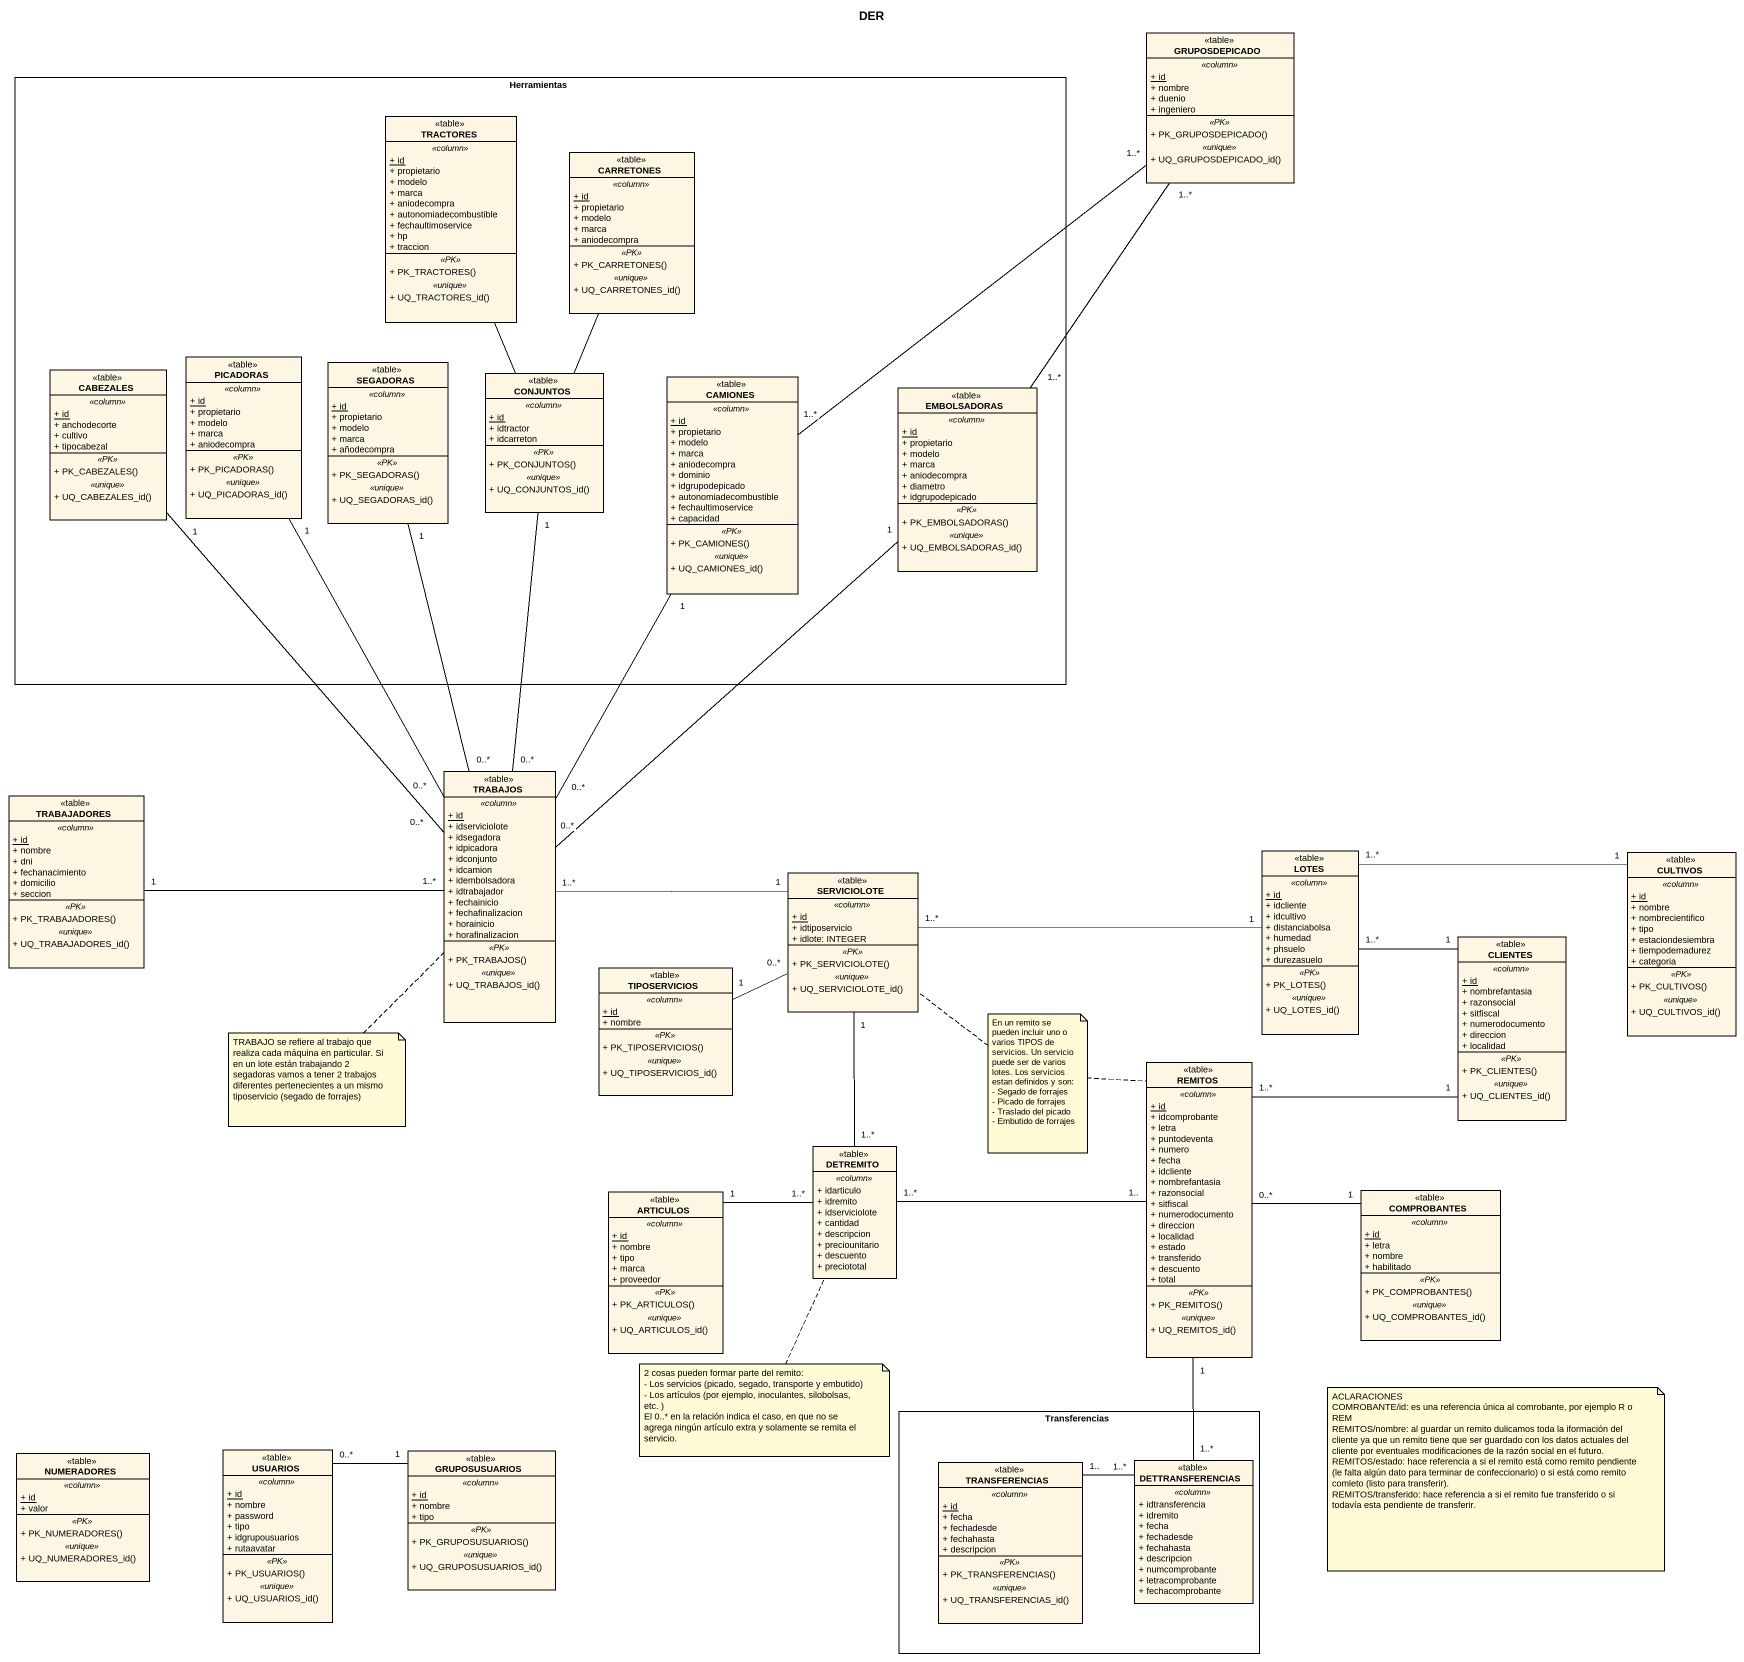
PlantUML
@startuml
title DER
hide circle
hide empty members
skinparam classAttributeIconSize 0
class GRUPOSDEPICADO <<table>> {
  .. <<column>> ..
  {static} + id
  + nombre
  + duenio
  + ingeniero
  .. <<PK>> ..
  + PK_GRUPOSDEPICADO()
  .. <<unique>> ..
  + UQ_GRUPOSDEPICADO_id()
}
rectangle Herramientas {
  class TRACTORES <<table>> {
    .. <<column>> ..
    {static} + id
    + propietario
    + modelo
    + marca
    + aniodecompra
    + autonomiadecombustible
    + fechaultimoservice
    + hp
    + traccion
    .. <<PK>> ..
    + PK_TRACTORES()
    .. <<unique>> ..
    + UQ_TRACTORES_id()
  }
  class CARRETONES <<table>> {
    .. <<column>> ..
    {static} + id
    + propietario
    + modelo
    + marca
    + aniodecompra
    .. <<PK>> ..
    + PK_CARRETONES()
    .. <<unique>> ..
    + UQ_CARRETONES_id()
  }
  class PICADORAS <<table>> {
    .. <<column>> ..
    {static} + id
    + propietario
    + modelo
    + marca
    + aniodecompra
    .. <<PK>> ..
    + PK_PICADORAS()
    .. <<unique>> ..
    + UQ_PICADORAS_id()
  }
  class CABEZALES <<table>> {
    .. <<column>> ..
    {static} + id
    + anchodecorte
    + cultivo
    + tipocabezal
    .. <<PK>> ..
    + PK_CABEZALES()
    .. <<unique>> ..
    + UQ_CABEZALES_id()
  }
  class SEGADORAS <<table>> {
    .. <<column>> ..
    {static} + id
    + propietario
    + modelo
    + marca
    + añodecompra
    .. <<PK>> ..
    + PK_SEGADORAS()
    .. <<unique>> ..
    + UQ_SEGADORAS_id()
  }
  class CONJUNTOS <<table>> {
    .. <<column>> ..
    {static} + id
    + idtractor
    + idcarreton
    .. <<PK>> ..
    + PK_CONJUNTOS()
    .. <<unique>> ..
    + UQ_CONJUNTOS_id()
  }
  class CAMIONES <<table>> {
    .. <<column>> ..
    {static} + id
    + propietario
    + modelo
    + marca
    + aniodecompra
    + dominio
    + idgrupodepicado
    + autonomiadecombustible
    + fechaultimoservice
    + capacidad
    .. <<PK>> ..
    + PK_CAMIONES()
    .. <<unique>> ..
    + UQ_CAMIONES_id()
  }
  class EMBOLSADORAS <<table>> {
    .. <<column>> ..
    {static} + id
    + propietario
    + modelo
    + marca
    + aniodecompra
    + diametro
    + idgrupodepicado
    .. <<PK>> ..
    + PK_EMBOLSADORAS()
    .. <<unique>> ..
    + UQ_EMBOLSADORAS_id()
  }
}
class TRABAJOS <<table>> {
  .. <<column>> ..
  {static} + id
  + idserviciolote
  + idsegadora
  + idpicadora
  + idconjunto
  + idcamion
  + idembolsadora
  + idtrabajador
  + fechainicio
  + fechafinalizacion
  + horainicio
  + horafinalizacion
  .. <<PK>> ..
  + PK_TRABAJOS()
  .. <<unique>> ..
  + UQ_TRABAJOS_id()
}
class TRABAJADORES <<table>> {
  .. <<column>> ..
  {static} + id
  + nombre
  + dni
  + fechanacimiento
  + domicilio
  + seccion
  .. <<PK>> ..
  + PK_TRABAJADORES()
  .. <<unique>> ..
  + UQ_TRABAJADORES_id()
}
class LOTES <<table>> {
  .. <<column>> ..
  {static} + id
  + idcliente
  + idcultivo
  + distanciabolsa
  + humedad
  + phsuelo
  + durezasuelo
  .. <<PK>> ..
  + PK_LOTES()
  .. <<unique>> ..
  + UQ_LOTES_id()
}
class CULTIVOS <<table>> {
  .. <<column>> ..
  {static} + id
  + nombre
  + nombrecientifico
  + tipo
  + estaciondesiembra
  + tiempodemadurez
  + categoria
  .. <<PK>> ..
  + PK_CULTIVOS()
  .. <<unique>> ..
  + UQ_CULTIVOS_id()
}
class SERVICIOLOTE <<table>> {
  .. <<column>> ..
  {static} + id
  + idtiposervicio
  + idlote: INTEGER
  .. <<PK>> ..
  + PK_SERVICIOLOTE()
  .. <<unique>> ..
  + UQ_SERVICIOLOTE_id()
}
class CLIENTES <<table>> {
  .. <<column>> ..
  {static} + id
  + nombrefantasia
  + razonsocial
  + sitfiscal
  + numerodocumento
  + direccion
  + localidad
  .. <<PK>> ..
  + PK_CLIENTES()
  .. <<unique>> ..
  + UQ_CLIENTES_id()
}
class TIPOSERVICIOS <<table>> {
  .. <<column>> ..
  {static} + id
  + nombre
  .. <<PK>> ..
  + PK_TIPOSERVICIOS()
  .. <<unique>> ..
  + UQ_TIPOSERVICIOS_id()
}
class REMITOS <<table>> {
  .. <<column>> ..
  {static} + id
  + idcomprobante
  + letra
  + puntodeventa
  + numero
  + fecha
  + idcliente
  + nombrefantasia
  + razonsocial
  + sitfiscal
  + numerodocumento
  + direccion
  + localidad
  + estado
  + transferido
  + descuento
  + total
  .. <<PK>> ..
  + PK_REMITOS()
  .. <<unique>> ..
  + UQ_REMITOS_id()
}
class DETREMITO <<table>> {
  .. <<column>> ..
  + idarticulo
  + idremito
  + idserviciolote
  + cantidad
  + descripcion
  + preciounitario
  + descuento
  + preciototal
}
class ARTICULOS <<table>> {
  .. <<column>> ..
  {static} + id
  + nombre
  + tipo
  + marca
  + proveedor
  .. <<PK>> ..
  + PK_ARTICULOS()
  .. <<unique>> ..
  + UQ_ARTICULOS_id()
}
class COMPROBANTES <<table>> {
  .. <<column>> ..
  {static} + id
  + letra
  + nombre
  + habilitado
  .. <<PK>> ..
  + PK_COMPROBANTES()
  .. <<unique>> ..
  + UQ_COMPROBANTES_id()
}
rectangle Transferencias {
  class TRANSFERENCIAS <<table>> {
    .. <<column>> ..
    {static} + id
    + fecha
    + fechadesde
    + fechahasta
    + descripcion
    .. <<PK>> ..
    + PK_TRANSFERENCIAS()
    .. <<unique>> ..
    + UQ_TRANSFERENCIAS_id()
  }
  class DETTRANSFERENCIAS <<table>> {
    .. <<column>> ..
    + idtransferencia
    + idremito
    + fecha
    + fechadesde
    + fechahasta
    + descripcion
    + numcomprobante
    + letracomprobante
    + fechacomprobante
  }
}
class NUMERADORES <<table>> {
  .. <<column>> ..
  {static} + id
  + valor
  .. <<PK>> ..
  + PK_NUMERADORES()
  .. <<unique>> ..
  + UQ_NUMERADORES_id()
}
class USUARIOS <<table>> {
  .. <<column>> ..
  {static} + id
  + nombre
  + password
  + tipo
  + idgrupousuarios
  + rutaavatar
  .. <<PK>> ..
  + PK_USUARIOS()
  .. <<unique>> ..
  + UQ_USUARIOS_id()
}
class GRUPOSUSUARIOS <<table>> {
  .. <<column>> ..
  {static} + id
  + nombre
  + tipo
  .. <<PK>> ..
  + PK_GRUPOSUSUARIOS()
  .. <<unique>> ..
  + UQ_GRUPOSUSUARIOS_id()
}
GRUPOSDEPICADO "1..*" -- "1..*" CAMIONES
GRUPOSDEPICADO "1..*" -- "1..*" EMBOLSADORAS
TRACTORES -- CONJUNTOS
CARRETONES -- CONJUNTOS
PICADORAS "1" -- "0..*" TRABAJOS
CABEZALES "1" -- "0..*" TRABAJOS
SEGADORAS "1" -- "0..*" TRABAJOS
CONJUNTOS "1" -- "0..*" TRABAJOS
CAMIONES "1" -- "0..*" TRABAJOS
EMBOLSADORAS "1" -- "0..*" TRABAJOS
TRABAJOS "1..*" -right- "1" SERVICIOLOTE
TRABAJADORES "1" -right- "1..*" TRABAJOS
LOTES "1..*" -right- "1" CULTIVOS
LOTES "1..*" -right- "1" CLIENTES
SERVICIOLOTE "1..*" -right- "1" LOTES
SERVICIOLOTE "0..*" -left- "1" TIPOSERVICIOS
SERVICIOLOTE "1" -- "1..*" DETREMITO
REMITOS "1..*" -right- "1" CLIENTES
DETREMITO "1..*" -right- "1.." REMITOS
ARTICULOS "1" -right- "1..*" DETREMITO
COMPROBANTES "1" -left- "0..*" REMITOS
USUARIOS "0..*" -right- "1" GRUPOSUSUARIOS
DETTRANSFERENCIAS "1..*" -up- "1" REMITOS
DETTRANSFERENCIAS "1..*" -left- "1.." TRANSFERENCIAS
note as N1
  En un remito se pueden incluir uno o varios TIPOS de servicios. Un servicio puede ser de varios lotes. Los servicios estan definidos y son:
  - Segado de forrajes
  - Picado de forrajes
  - Traslado del picado
  - Embutido de forrajes
end note
N1 .. REMITOS
N1 .. SERVICIOLOTE
note bottom of TRABAJOS : TRABAJO se refiere al trabajo que realiza cada máquina en particular. Si en un lote están trabajando 2 segadoras vamos a tener 2 trabajos diferentes pertenecientes a un mismo tiposervicio (segado de forrajes)
note bottom of DETREMITO
  2 cosas pueden formar parte del remito:
  - Los servicios (picado, segado, transporte y embutido)
  - Los artículos (por ejemplo, inoculantes, silobolsas, etc. )
  El 0..* en la relación indica el caso, en que no se agrega ningún artículo extra y solamente se remita el servicio.
end note
note as N4
  ACLARACIONES
  COMROBANTE/id: es una referencia única al comrobante, por ejemplo R o REM
  REMITOS/nombre: al guardar un remito dulicamos toda la iformación del cliente ya que un remito tiene que ser guardado con los datos actuales del cliente por eventuales modificaciones de la razón social en el futuro.
  REMITOS/estado: hace referencia a si el remito está como remito pendiente (le falta algún dato para terminar de confeccionarlo) o si está como remito comleto (listo para transferir).
  REMITOS/transferido: hace referencia a si el remito fue transferido o si todavía esta pendiente de transferir.
end note
@enduml
